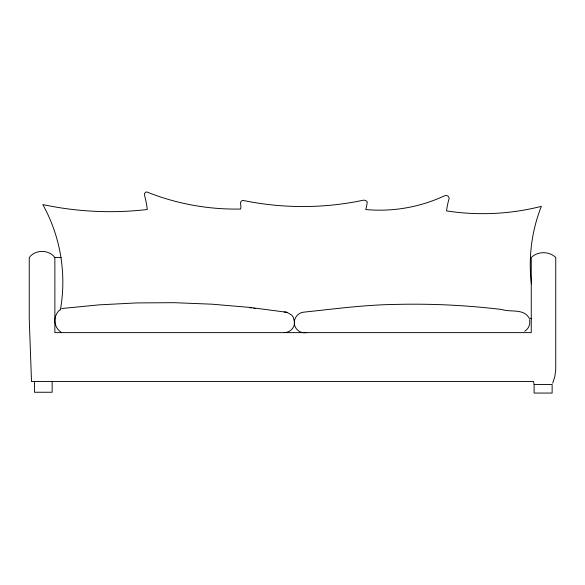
<?xml version="1.0" encoding="UTF-8"?>
<svg xmlns="http://www.w3.org/2000/svg" width="585" height="585" viewBox="0 0 585 585"><rect width="100%" height="100%" fill="white"/><g stroke="black" fill="none" stroke-linecap="round" stroke-linejoin="round"><path stroke-width="0.88" d="M552.701 383.226L554.836 376.499L555.728 369.508L555.75 257.517C549.213 251.082 537.79 251.082 531.253 257.517L531.253 332.624L54.866 332.624L54.866 257.517C48.789 249.378 35.327 249.378 29.25 257.517L29.25 319.132L31.502 381.53L533.542 381.53L534.105 384.521L534.105 393.061L552.13 393.061L552.13 384.521L534.105 384.521M59.714 309.933C56.694 312.595 54.895 316.536 54.866 320.565A14.084 14.084 0 0 0 61.666 332.624M524.686 331.234C528.643 328.924 530.675 324.01 529.513 319.585M61.666 308.514L99.157 304.858L136.773 302.92L174.44 302.694L212.077 304.193L249.605 307.396L286.957 312.31L291.586 314.986L293.231 317.121L294.613 322.291L294.262 324.96A10.333 10.333 0 0 1 284.281 332.624M306.715 332.624L303.673 332.792L300.705 332.068A10.362 10.362 0 0 1 294.708 325.501C292.8 319.461 297.355 312.675 303.673 312.163C334.064 308.997 364.609 304.836 395.299 304.427C430.889 303.513 466.537 305.216 501.872 309.516C510.266 312.39 522.749 308.522 528.482 317.085M54.866 257.517L61.257 257.517M284.281 311.959L286.957 312.31M52.153 381.53L52.153 392.25L34.442 392.25L34.442 381.53M249.736 307.768A74.683 74.683 0 0 1 251.36 307.937M253.788 308.266A74.683 74.683 0 0 1 255.404 308.522M531.443 283.959A158.842 158.842 0 0 1 541.344 206.344A237.927 237.927 0 0 1 446.538 210.907A75.319 75.319 0 0 1 449.148 198.469A3.174 3.174 0 0 0 444.637 195.741A153.277 153.277 0 0 1 365.764 209.54A42.603 42.603 0 0 0 367.226 201.927L367.007 201.511A4.614 4.614 0 0 0 362.846 200.289L356.77 201.54A294.014 294.014 0 0 1 248.757 201.54L243.163 200.436A2.764 2.764 0 0 0 240.545 203.894A10.932 10.932 0 0 1 240.625 209.042A239.945 239.945 0 0 1 150.842 193.54L146.842 191.939A2.53 2.53 0 0 0 144.502 195.134A98.763 98.763 0 0 1 147.288 209.503A322.116 322.116 0 0 1 42.815 204.567A160.071 160.071 0 0 1 60.35 310.145M528.613 317.809A187.544 187.544 0 0 1 531.758 318.818"/></g></svg>
